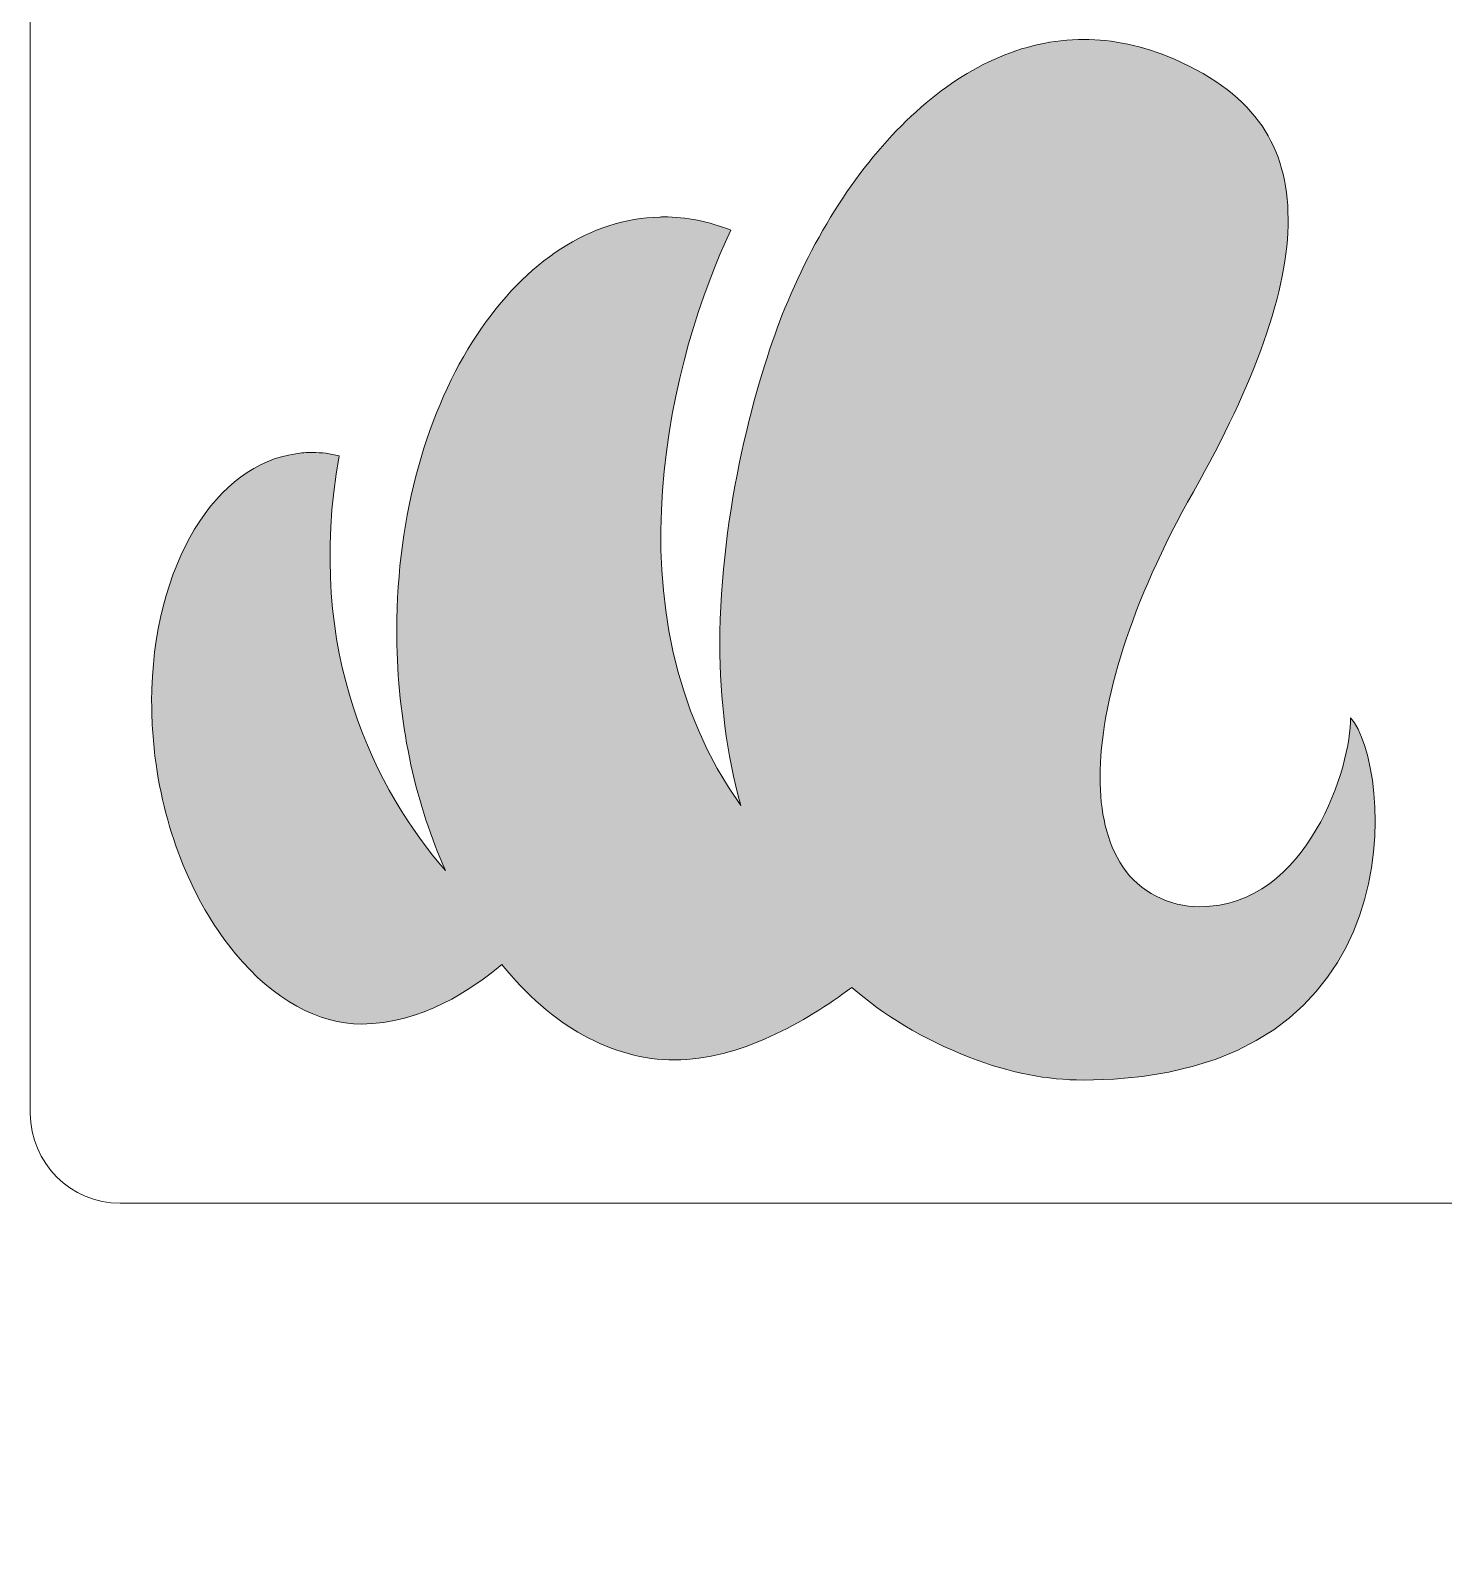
# Model space of a CAD drawing. Header units: inches. Extents: x -2.69 to 2.66, y -3.75 to 3.92.
# Drawn here: x -2.677 to -1.81, y -2.816 to -1.886 of the extents above; entities that cross this region are included whole.
import ezdxf

# ---------------------------------------------------------------- set-up
doc = ezdxf.new("R2010")
doc.units = ezdxf.units.IN
doc.header["$MEASUREMENT"] = 0
doc.layers.add('_U+5207_U+65AD_U+30D1_U+30B9', color=7, linetype='Continuous')
doc.layers.add('_U+5F6B_U+523B_U+30D1_U+30B9', color=7, linetype='Continuous')

# ---------------------------------------------------------------- blocks, each defined once
blk = doc.blocks.new('block 6')
at = {"layer": '_U+5F6B_U+523B_U+30D1_U+30B9', "true_color": 0xffffff}
h = blk.add_hatch(color=7, dxfattribs=at)
h.dxf.hatch_style = 2
edge = h.paths.add_edge_path()
edge.add_spline(control_points=[(-1.86715, -2.30793), (-1.86649, -2.33631), (-1.89302, -2.42385), (-1.95949, -2.42385), (-1.97847, -2.42385), (-1.99661, -2.41473), (-2.00684, -2.39934), (-2.01689, -2.38417), (-2.02077, -2.36552), (-2.02077, -2.34436), (-2.02062, -2.29829), (-2.00213, -2.23785), (-1.96352, -2.16933), (-1.92591, -2.10312), (-1.9051, -2.04537), (-1.90544, -2.00215), (-1.90544, -1.9794), (-1.91065, -1.96092), (-1.92138, -1.94499), (-1.9323, -1.92913), (-1.94943, -1.91518), (-1.9756, -1.90386), (-1.99475, -1.89564), (-2.01321, -1.89194), (-2.03066, -1.89194), (-2.06845, -1.89194), (-2.10452, -1.90889), (-2.1366, -1.93902), (-2.16885, -1.96916), (-2.19654, -2.01223), (-2.21586, -2.06133), (-2.23112, -2.09977), (-2.25396, -2.18018), (-2.25396, -2.26296), (-2.25396, -2.29644), (-2.24991, -2.33008), (-2.24119, -2.36182), (-2.32563, -2.24305), (-2.28267, -2.083), (-2.24723, -2.00895), (-2.26066, -2.00357), (-2.27445, -2.0008), (-2.28852, -2.0008), (-2.28937, -2.0008), (-2.29023, -2.0008), (-2.29088, -2.00089), (-2.33317, -2.00182), (-2.37281, -2.02766), (-2.40303, -2.07324), (-2.43309, -2.11874), (-2.45222, -2.18288), (-2.45205, -2.25405), (-2.45205, -2.25707), (-2.45205, -2.26), (-2.45205, -2.26303), (-2.45106, -2.31449), (-2.43995, -2.362), (-2.42232, -2.40162), (-2.46413, -2.35335), (-2.50912, -2.2689), (-2.48747, -2.14728), (-2.49301, -2.14593), (-2.49837, -2.14525), (-2.50375, -2.14525), (-2.50375, -2.14525), (-2.50411, -2.14525), (-2.50411, -2.14525), (-2.50745, -2.14525), (-2.51064, -2.14543), (-2.514, -2.14601), (-2.53816, -2.14947), (-2.55949, -2.16523), (-2.57613, -2.19227), (-2.59238, -2.21912), (-2.60247, -2.25648), (-2.60247, -2.29804), (-2.60247, -2.31056), (-2.60163, -2.32339), (-2.59977, -2.33648), (-2.59307, -2.38348), (-2.57459, -2.42445), (-2.55109, -2.45264), (-2.52761, -2.48102), (-2.49989, -2.49579), (-2.47387, -2.49579), (-2.4371, -2.49579), (-2.40587, -2.47448), (-2.38759, -2.45929), (-2.35737, -2.49695), (-2.32011, -2.5178), (-2.28165, -2.5178), (-2.24203, -2.5178), (-2.20123, -2.49454), (-2.17303, -2.47331), (-2.15356, -2.49026), (-2.12988, -2.50485), (-2.10068, -2.51628), (-2.07599, -2.52593), (-2.05285, -2.53013), (-2.03119, -2.53013), (-1.82334, -2.53013), (-1.84164, -2.33547), (-1.86715, -2.30793)], knot_values=[0, 0, 0, 0, 1, 1, 1, 2, 2, 2, 3, 3, 3, 4, 4, 4, 5, 5, 5, 6, 6, 6, 7, 7, 7, 8, 8, 8, 9, 9, 9, 10, 10, 10, 11, 11, 11, 12, 12, 12, 13, 13, 13, 14, 14, 14, 15, 15, 15, 16, 16, 16, 17, 17, 17, 18, 18, 18, 19, 19, 19, 20, 20, 20, 21, 21, 21, 22, 22, 22, 23, 23, 23, 24, 24, 24, 25, 25, 25, 26, 26, 26, 27, 27, 27, 28, 28, 28, 29, 29, 29, 30, 30, 30, 31, 31, 31, 32, 32, 32, 33, 33, 33, 34, 34, 34, 34], degree=3, periodic=1)
at = {"layer": '_U+5F6B_U+523B_U+30D1_U+30B9', "lineweight": 0}
blk.add_open_spline([(-1.86715, -2.30793), (-1.86649, -2.33631), (-1.89302, -2.42385), (-1.95949, -2.42385), (-1.97847, -2.42385), (-1.99661, -2.41473), (-2.00684, -2.39934), (-2.01689, -2.38417), (-2.02077, -2.36552), (-2.02077, -2.34436), (-2.02062, -2.29829), (-2.00213, -2.23785), (-1.96352, -2.16933), (-1.92591, -2.10312), (-1.9051, -2.04537), (-1.90544, -2.00215), (-1.90544, -1.9794), (-1.91065, -1.96092), (-1.92138, -1.94499), (-1.9323, -1.92913), (-1.94943, -1.91518), (-1.9756, -1.90386), (-1.99475, -1.89564), (-2.01321, -1.89194), (-2.03066, -1.89194), (-2.06845, -1.89194), (-2.10452, -1.90889), (-2.1366, -1.93902), (-2.16885, -1.96916), (-2.19654, -2.01223), (-2.21586, -2.06133), (-2.23112, -2.09977), (-2.25396, -2.18018), (-2.25396, -2.26296), (-2.25396, -2.29644), (-2.24991, -2.33008), (-2.24119, -2.36182), (-2.32563, -2.24305), (-2.28267, -2.083), (-2.24723, -2.00895), (-2.26066, -2.00357), (-2.27445, -2.0008), (-2.28852, -2.0008), (-2.28937, -2.0008), (-2.29023, -2.0008), (-2.29088, -2.00089), (-2.33317, -2.00182), (-2.37281, -2.02766), (-2.40303, -2.07324), (-2.43309, -2.11874), (-2.45222, -2.18288), (-2.45205, -2.25405), (-2.45205, -2.25707), (-2.45205, -2.26), (-2.45205, -2.26303), (-2.45106, -2.31449), (-2.43995, -2.362), (-2.42232, -2.40162), (-2.46413, -2.35335), (-2.50912, -2.2689), (-2.48747, -2.14728), (-2.49301, -2.14593), (-2.49837, -2.14525), (-2.50375, -2.14525), (-2.50375, -2.14525), (-2.50411, -2.14525), (-2.50411, -2.14525), (-2.50745, -2.14525), (-2.51064, -2.14543), (-2.514, -2.14601), (-2.53816, -2.14947), (-2.55949, -2.16523), (-2.57613, -2.19227), (-2.59238, -2.21912), (-2.60247, -2.25648), (-2.60247, -2.29804), (-2.60247, -2.31056), (-2.60163, -2.32339), (-2.59977, -2.33648), (-2.59307, -2.38348), (-2.57459, -2.42445), (-2.55109, -2.45264), (-2.52761, -2.48102), (-2.49989, -2.49579), (-2.47387, -2.49579), (-2.4371, -2.49579), (-2.40587, -2.47448), (-2.38759, -2.45929), (-2.35737, -2.49695), (-2.32011, -2.5178), (-2.28165, -2.5178), (-2.24203, -2.5178), (-2.20123, -2.49454), (-2.17303, -2.47331), (-2.15356, -2.49026), (-2.12988, -2.50485), (-2.10068, -2.51628), (-2.07599, -2.52593), (-2.05285, -2.53013), (-2.03119, -2.53013), (-1.82334, -2.53013), (-1.84164, -2.33547), (-1.86715, -2.30793)], degree=3, knots=[0, 0, 0, 0, 1, 1, 1, 2, 2, 2, 3, 3, 3, 4, 4, 4, 5, 5, 5, 6, 6, 6, 7, 7, 7, 8, 8, 8, 9, 9, 9, 10, 10, 10, 11, 11, 11, 12, 12, 12, 13, 13, 13, 14, 14, 14, 15, 15, 15, 16, 16, 16, 17, 17, 17, 18, 18, 18, 19, 19, 19, 20, 20, 20, 21, 21, 21, 22, 22, 22, 23, 23, 23, 24, 24, 24, 25, 25, 25, 26, 26, 26, 27, 27, 27, 28, 28, 28, 29, 29, 29, 30, 30, 30, 31, 31, 31, 32, 32, 32, 33, 33, 33, 34, 34, 34, 34], dxfattribs=at)
blk = doc.blocks.new('block 16')
at = {"layer": '_U+5207_U+65AD_U+30D1_U+30B9', "color": 1, "lineweight": 9, "true_color": 0xff0000}
blk.add_open_spline([(2.00811, -3.73344), (2.00811, -3.73344), (1.43195, -3.40182), (1.43195, -3.40182), (1.43121, -3.40163), (1.43054, -3.40148), (1.43004, -3.40138), (1.43004, -3.40138), (-0.0179, -3.18615), (-0.0179, -3.18615), (-0.02985, -3.18474), (-0.04098, -3.17987), (-0.05014, -3.17203), (-0.05223, -3.17024), (-0.05411, -3.16822), (-0.05574, -3.16599), (-0.05574, -3.16599), (-0.41219, -2.67748), (-0.46457, -2.60569), (-0.46457, -2.60569), (-2.62179, -2.60569), (-2.62179, -2.60569), (-2.65217, -2.60569), (-2.6769, -2.58096), (-2.6769, -2.55057), (-2.6769, -2.55057), (-2.6769, -0.37522), (-2.6769, -0.37522), (-2.6769, -0.34483), (-2.65217, -0.32011), (-2.62179, -0.32011), (-2.62179, -0.32011), (-1.18073, -0.32011), (-1.18073, -0.32011), (-1.18073, -0.32011), (-1.18073, -0.1882), (-1.18073, -0.1882), (-1.18073, -0.1578), (-1.15601, -0.13309), (-1.12561, -0.13309), (-1.12561, -0.13309), (-0.42863, -0.13309), (-0.42863, -0.13309), (-0.42863, -0.13309), (-0.42863, -0.09961), (-0.42863, -0.09961), (-0.42863, -0.06922), (-0.4039, -0.04451), (-0.37351, -0.04451), (-0.37351, -0.04451), (0.28768, -0.04451), (0.28768, -0.04451), (0.31807, -0.04451), (0.3428, -0.06922), (0.3428, -0.09961), (0.3428, -0.09961), (0.3428, -0.13309), (0.3428, -0.13309), (0.3428, -0.13309), (1.0399, -0.13309), (1.0399, -0.13309), (1.07029, -0.13309), (1.09502, -0.1578), (1.09502, -0.1882), (1.09502, -0.1882), (1.09502, -0.23152), (1.09502, -0.23152), (1.09502, -0.23152), (1.78798, -0.23152), (1.78798, -0.23152), (1.81837, -0.23152), (1.8431, -0.25624), (1.8431, -0.28664), (1.8431, -0.28664), (1.8431, -0.32043), (1.8431, -0.32043), (1.8431, -0.32043), (2.605, -0.32043), (2.605, -0.32043), (2.63539, -0.32043), (2.66012, -0.34514), (2.66012, -0.37553), (2.66012, -0.37553), (2.66012, -2.69682), (2.66012, -2.69682), (2.66012, -2.69745), (2.6601, -2.69808), (2.66007, -2.69871), (2.65805, -2.73649), (2.64654, -2.77352), (2.62727, -2.80492), (2.62727, -2.80492), (2.10612, -3.712), (2.10612, -3.712), (2.10583, -3.71251), (2.10552, -3.71302), (2.1052, -3.71352), (2.10493, -3.71395), (2.10406, -3.71521), (2.10377, -3.71565), (2.09019, -3.73485), (2.0686, -3.74512), (2.0467, -3.74512), (2.03338, -3.74512), (2.01994, -3.74132), (2.00811, -3.73344)], degree=3, knots=[0, 0, 0, 0, 1, 1, 1, 2, 2, 2, 3, 3, 3, 4, 4, 4, 5, 5, 5, 6, 6, 6, 7, 7, 7, 8, 8, 8, 9, 9, 9, 10, 10, 10, 11, 11, 11, 12, 12, 12, 13, 13, 13, 14, 14, 14, 15, 15, 15, 16, 16, 16, 17, 17, 17, 18, 18, 18, 19, 19, 19, 20, 20, 20, 21, 21, 21, 22, 22, 22, 23, 23, 23, 24, 24, 24, 25, 25, 25, 26, 26, 26, 27, 27, 27, 28, 28, 28, 29, 29, 29, 30, 30, 30, 31, 31, 31, 32, 32, 32, 33, 33, 33, 34, 34, 34, 35, 35, 35, 35], dxfattribs=at)

msp = doc.modelspace()

# ---------------------------------------------------------------- block references
at = {"layer": '_U+5207_U+65AD_U+30D1_U+30B9'}
msp.add_blockref('block 16', (0, 0), dxfattribs=at)
at = {"layer": '_U+5F6B_U+523B_U+30D1_U+30B9'}
msp.add_blockref('block 6', (0, 0), dxfattribs=at)

doc.saveas('drawing.dxf')
